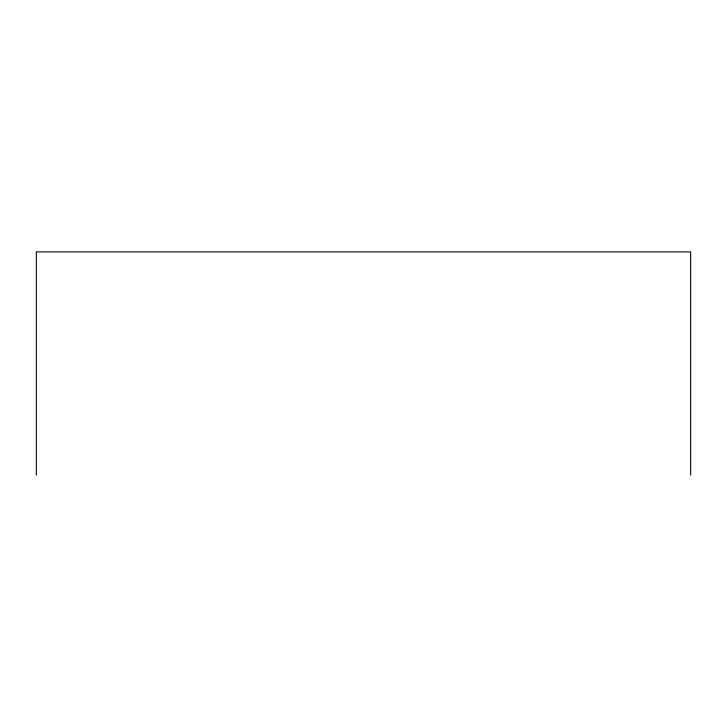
<?xml version="1.0" encoding="UTF-8"?>
<svg xmlns="http://www.w3.org/2000/svg" width="727" height="727" viewBox="0 0 727 727"><rect width="100%" height="100%" fill="white"/><g stroke="black" fill="none" stroke-linecap="round" stroke-linejoin="round"><path stroke-width="1.09" d="M690.65 475.094L690.65 251.905L36.35 251.905L36.35 475.094"/></g></svg>
